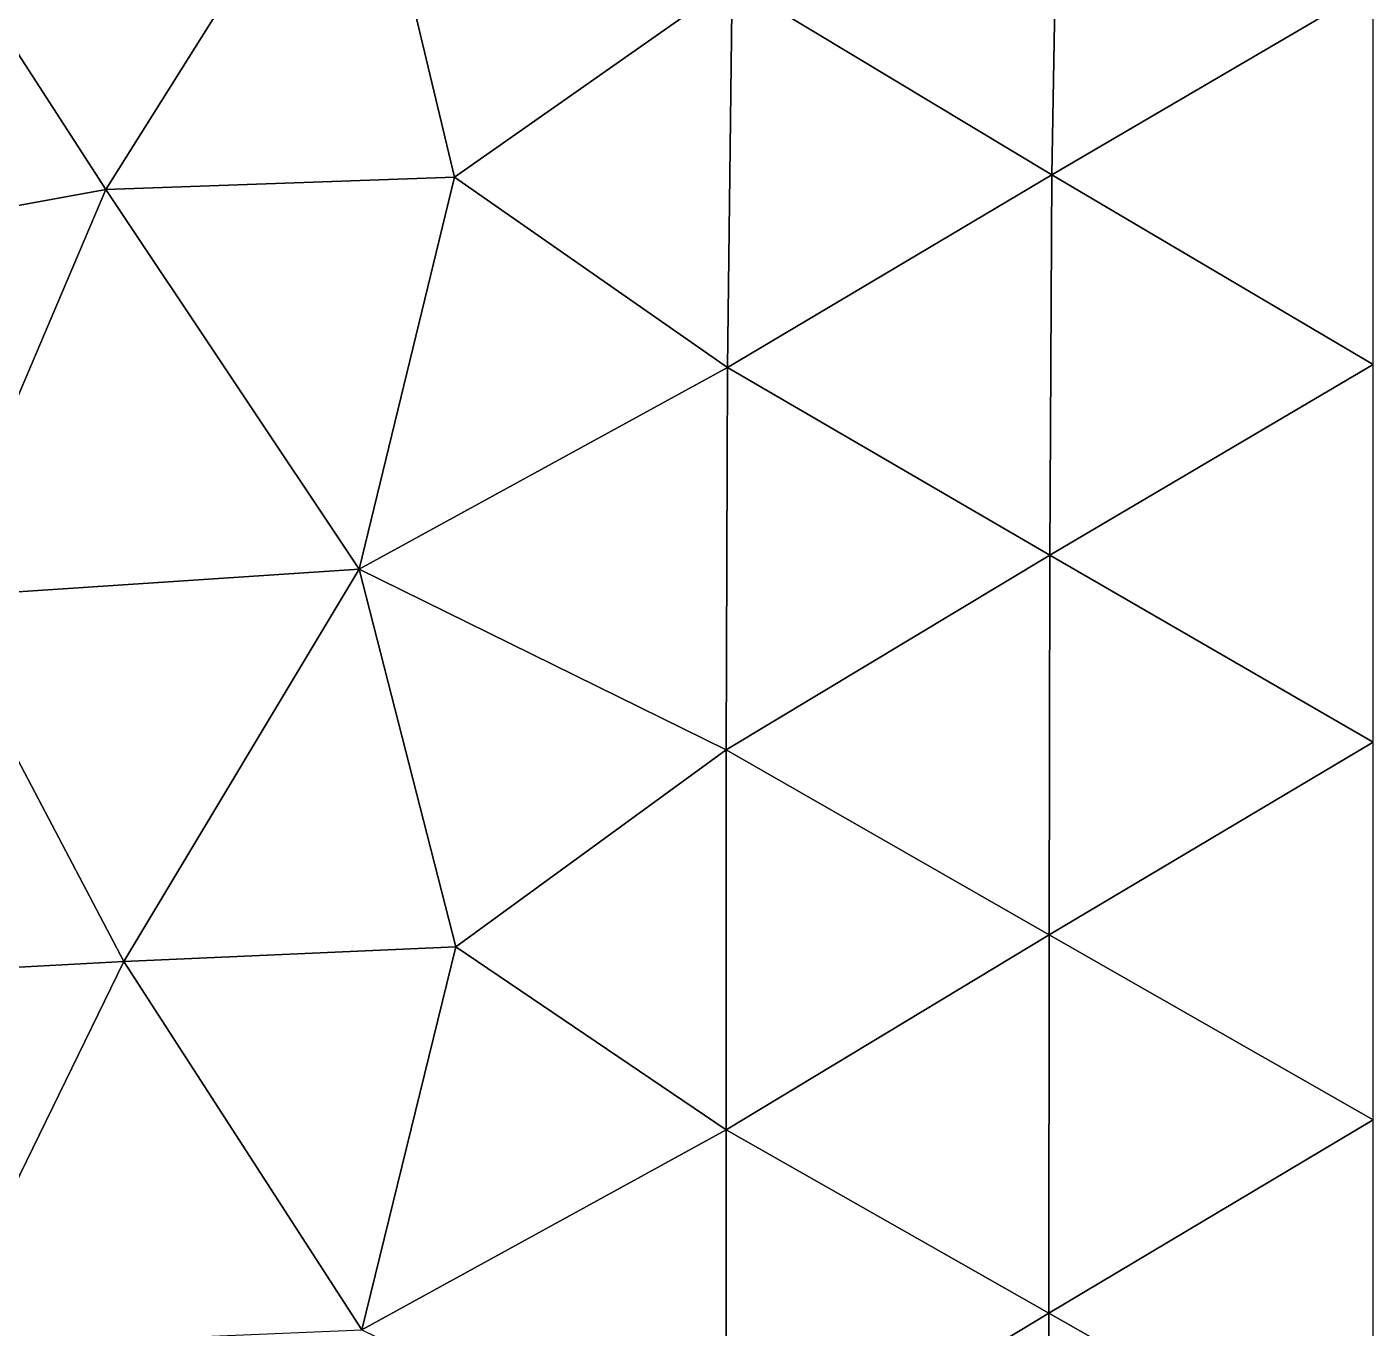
# Model space of a CAD drawing. Header units: metres. Extents: x 0 to 72, y -280 to 0.
# Drawn here: x 36.26 to 72.5, y -102.5 to -67.46 of the extents above; entities that cross this region are included whole.
import ezdxf

# ---------------------------------------------------------------- set-up
doc = ezdxf.new("R2010")
doc.units = ezdxf.units.M

msp = doc.modelspace()

# ---------------------------------------------------------------- linework, layer by layer
at = {"layer": 'layer', "color": 0}
for points in [[(38.3883, -71.8375), (30.8344, -60.1594), (27.8551, -73.7579)], [(38.3883, -71.8375), (45.2429, -60.925), (30.8344, -60.1594)], [(47.7735, -71.5075), (45.2429, -60.925), (38.3883, -71.8375)], [(47.7735, -71.5075), (55.2498, -66.2533), (45.2429, -60.925)], [(63.8545, -71.4478), (64.0288, -61.2144), (55.2498, -66.2533)], [(63.8545, -71.4478), (72.5, -66.3772), (64.0288, -61.2144)], [(55.1194, -76.6307), (55.2498, -66.2533), (47.7735, -71.5075)], [(55.1194, -76.6307), (63.8545, -71.4478), (55.2498, -66.2533)], [(72.5, -76.5497), (72.5, -66.3772), (63.8545, -71.4478)], [(45.2007, -82.0643), (47.7735, -71.5075), (38.3883, -71.8375)], [(45.2007, -82.0643), (55.1194, -76.6307), (47.7735, -71.5075)], [(63.7944, -81.6929), (63.8545, -71.4478), (55.1194, -76.6307)], [(63.7944, -81.6929), (72.5, -76.5497), (63.8545, -71.4478)], [(33.7126, -82.8269), (38.3883, -71.8375), (27.8551, -73.7579)], [(45.2007, -82.0643), (38.3883, -71.8375), (33.7126, -82.8269)], [(55.0866, -86.9295), (55.1194, -76.6307), (45.2007, -82.0643)], [(55.0866, -86.9295), (63.7944, -81.6929), (55.1194, -76.6307)], [(72.5, -86.7222), (72.5, -76.5497), (63.7944, -81.6929)], [(63.778, -91.9116), (63.7944, -81.6929), (55.0866, -86.9295)], [(63.778, -91.9116), (72.5, -86.7222), (63.7944, -81.6929)], [(38.866, -92.627), (45.2007, -82.0643), (33.7126, -82.8269)], [(47.8108, -92.2341), (45.2007, -82.0643), (38.866, -92.627)], [(47.8108, -92.2341), (55.0866, -86.9295), (45.2007, -82.0643)], [(38.866, -92.627), (33.7126, -82.8269), (27.8989, -93.2219)], [(55.0876, -97.1603), (55.0866, -86.9295), (47.8108, -92.2341)], [(55.0876, -97.1603), (63.778, -91.9116), (55.0866, -86.9295)], [(72.5, -96.8947), (72.5, -86.7222), (63.778, -91.9116)], [(63.775, -102.106), (63.778, -91.9116), (55.0876, -97.1603)], [(63.775, -102.106), (72.5, -96.8947), (63.778, -91.9116)], [(45.274, -102.549), (47.8108, -92.2341), (38.866, -92.627)], [(45.274, -102.549), (55.0876, -97.1603), (47.8108, -92.2341)], [(33.7873, -103.037), (38.866, -92.627), (27.8989, -93.2219)], [(45.274, -102.549), (38.866, -92.627), (33.7873, -103.037)], [(72.5, -107.067), (72.5, -96.8947), (63.775, -102.106)], [(55.0874, -107.356), (55.0876, -97.1603), (45.274, -102.549)], [(55.0874, -107.356), (63.775, -102.106), (55.0876, -97.1603)], [(63.774, -112.288), (63.775, -102.106), (55.0874, -107.356)], [(63.774, -112.288), (72.5, -107.067), (63.775, -102.106)]]:
    msp.add_3dface(points, dxfattribs=at)

doc.saveas('drawing.dxf')
